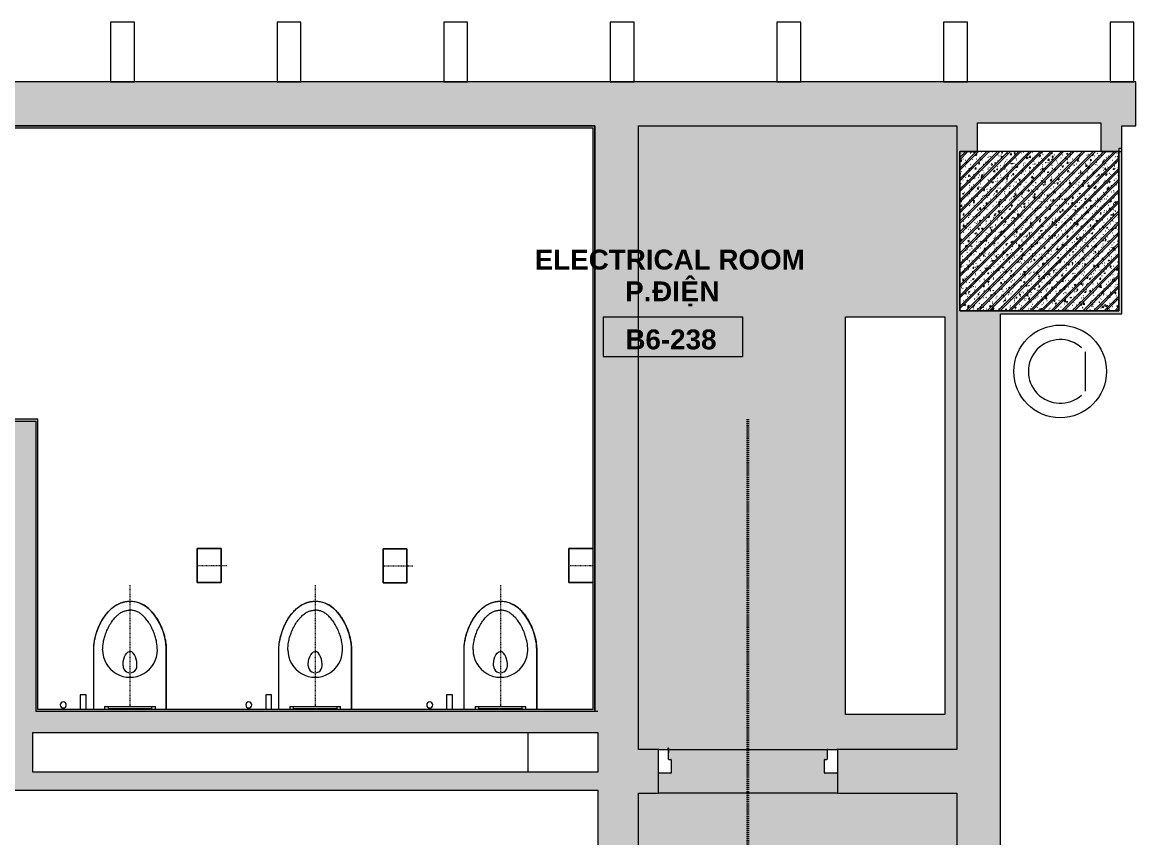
# Model space of a CAD drawing. Header units: millimetres. Extents: x -31340 to 17660, y 19597 to 75297.
# Drawn here: x 1448 to 7045, y 71198 to 75297 of the extents above; entities that cross this region are included whole.
import ezdxf

# ---------------------------------------------------------------- set-up
doc = ezdxf.new("R2010")
doc.units = ezdxf.units.MM
doc.linetypes.add('Dash', pattern=[6.35, 3.175, -3.175])
doc.linetypes.add('dash 1-1', pattern=[2, 1, -1])
for name, color, linetype, lineweight in [('A-AREA-IDEN', 2, 'Continuous', 9), ('A-DETL', 90, 'Continuous', 5), ('A-DOOR', 31, 'Continuous', 5), ('A-FLOR', 192, 'Continuous', 5), ('A-FLOR-PATT', 8, 'Continuous', 5), ('A-GLAZ-CWMG', 51, 'Continuous', 5), ('A-WALL', 113, 'Continuous', 5), ('A-WALL-PATT', 111, 'Continuous', 5), ('P-SANR-FIXT', 6, 'Continuous', 5), ('P-SANR-FIXT-HDLN', 131, 'Dash', 5), ('Q-SPCQ', 91, 'Continuous', 5), ('S-COLS', 52, 'Continuous', 5)]:
    doc.layers.add(name, color=color, linetype=linetype, lineweight=lineweight)
doc.styles.add('Arial_B', font='arialbd.ttf', dxfattribs={"height": 100})
doc.styles.add('Arial_B_1', font='arialbd.ttf', dxfattribs={"height": 100})

# ---------------------------------------------------------------- blocks, each defined once
blk = doc.blocks.new('DP3-D101 - DP3-D101-9444226-2nd Traffic Floor Plan - Pedestrian')
at = {"layer": 'A-DOOR'}
for p, q in [((-447, 10), (-388, 10)), ((-385, 7), (-385, -57)), ((385, -57), (385, 7)), ((388, 10), (447, 10)), ((-403, -110), (-447, -110)), ((-400, -63), (-400, -107)), ((-388, -60), (-397, -60)), ((397, -60), (388, -60)), ((397, -94.1), (397, -113.1)), ((400, -94.1), (397, -94.1)), ((400, -94.1), (400, -63)), ((400, -108.5), (400, -94.1)), ((447, -110), (403, -110))]:
    blk.add_line(p, q, dxfattribs=at)
for centre, radius, start, end in [((-447, 7), 3, 90, 180), ((-447, 7), 3, 90, 180), ((-388, 7), 3, 0, 90), ((-388, 7), 3, 0, 90), ((388, 7), 3, 90, 180), ((388, 7), 3, 90, 180), ((447, 7), 3, 0, 90), ((447, 7), 3, 0, 90), ((-447, -107), 3, 179.9639, 270), ((-447, -107), 3, 179.9639, 218.5508), ((-447, -107), 3, 231.4131, 270), ((-403, -107), 3, 270, 360), ((-403, -107), 3, 270, 0), ((-397, -63), 3, 90, 180), ((-388, -57), 3, 270, 0), ((-388, -57), 3, 270, 0), ((388, -57), 3, 180, 270), ((388, -57), 3, 180, 270), ((397, -63), 3, 0, 90), ((400, -113.1), 3, 180, 69.3211), ((403, -107), 3, 180, 270), ((403, -107), 3, 180, 270), ((402.2, -108.4), 2.19, 183.0662, 239.0753), ((447, -107), 3, 270, 0.0361), ((447, -107), 3, 270, 308.5869), ((447, -107), 3, 321.4492, 0.0361), ((400, -113.1), 3, 238.6638, 311.9935), ((400, -113.1), 3, 238.6638, 311.9935), ((400, -113.1), 3, 238.6638, 311.9935), ((400, -113.1), 3, 238.6638, 311.9935), ((400, -113.1), 3, 238.6638, 311.9935), ((400, -113.1), 3, 238.6638, 311.9935), ((400, -113.1), 3, 238.6638, 311.9935)]:
    blk.add_arc(centre, radius, start, end, dxfattribs=at)
blk = doc.blocks.new('TOILET PAPER DISPENSER - DS708PAS-8196662-2nd Traffic Floor Plan - Pedestrian')
at = {"layer": 'P-SANR-FIXT', "color": 7}
for p, q in [((85, 0), (-85, 0)), ((-85, 0), (-85, -120)), ((-85, -120), (-85, 0)), ((-85, 0), (85, 0)), ((85, -120), (85, 0)), ((85, 0), (85, -120)), ((-85, -120), (85, -120)), ((85, -120), (-85, -120))]:
    blk.add_line(p, q, dxfattribs=at)
at = {"layer": 'P-SANR-FIXT-HDLN', "color": 7}
blk.add_line((0, 0), (0, -150), dxfattribs=at)
blk = doc.blocks.new('TWOG_Plumbing Accessory Bidet Spray-GEN-UN - THX20NBPIV-V17-2nd Traffic Floor Plan - Pedestrian')
at = {"layer": 'P-SANR-FIXT', "color": 7}
for p, q in [((-15, 75), (-15, 0)), ((15, 75), (-15, 75)), ((15, 0), (15, 75))]:
    blk.add_line(p, q, dxfattribs=at)
for start, end in [(0, 180), (180, 360)]:
    blk.add_arc((-100, 23.4), 15, start, end, dxfattribs=at)
blk = doc.blocks.new('TOTO-WC-WH - TOILET-V18-2nd Traffic Floor Plan - Pedestrian')
at = {"layer": 'P-SANR-FIXT', "color": 7}
for p, q in [((-182.5, -300), (-182.5, 0)), ((-182.5, 0), (-182.5, -300)), ((-127.5, 0), (-127.5, -15)), ((-110, -15), (-127.5, -15)), ((127.5, -15), (110, -15)), ((127.5, -15), (127.5, 0)), ((182.5, 0), (182.5, -300)), ((182.5, 0), (182.5, -300))]:
    blk.add_line(p, q, dxfattribs=at)
for centre, radius in [((0, -300), 137.5), ((0, -220.2), 35)]:
    blk.add_arc(centre, radius, 360, 180, dxfattribs=at)
for points, knots in [([(-35, -220.2), (-36, -233.8), (-30.7, -267.6), (-12.3, -292), (0, -292)], [0, 0, 0, 0, 0.0856719, 0.1699366, 0.1699366, 0.1699366, 0.1699366]), ([(35, -220.2), (36, -233.8), (30.7, -267.6), (12.3, -292), (0, -292)], [0, 0, 0, 0, 0.0856719, 0.1699366, 0.1699366, 0.1699366, 0.1699366]), ([(0, -545), (-8.6, -544.9), (-25, -543.5), (-43.9, -538), (-58, -531.9), (-68.1, -526.5), (-77.7, -520.3), (-89.9, -511.2), (-104, -498.3), (-119, -481), (-132.3, -462.4), (-143.9, -443.1), (-153.7, -423.7), (-164.7, -398.1), (-174.6, -366.9), (-181.2, -331.6), (-182.5, -310.1), (-182.5, -300)], [-1, -1, -1, -1, -0.9375, -0.875, -0.84375, -0.8125, -0.78125, -0.75, -0.6875, -0.625, -0.5625, -0.5, -0.4375, -0.375, -0.25, -0.125, 0, 0, 0, 0]), ([(-182.5, -300), (-182.5, -338.1), (-163, -438.6), (-72.5, -545), (0, -545)], [0, 0, 0, 0, 0.3064, 0.6503698, 0.6503698, 0.6503698, 0.6503698]), ([(-137.5, -300), (-137.5, -311.9), (-135.8, -332), (-129, -361.7), (-121.4, -385), (-111, -409.1), (-97.6, -433.6), (-81.6, -456.1), (-65.1, -473.5), (-49.1, -485.8), (-34, -493.8), (-18.1, -498.8), (-6.3, -500), (0, -500)], [0, 0, 0, 0, 0.118249, 0.1773736, 0.2364981, 0.2956226, 0.3547471, 0.4138717, 0.4729962, 0.5173396, 0.561683, 0.6060264, 0.6503698, 0.6503698, 0.6503698, 0.6503698]), ([(182.5, -300), (182.5, -310.1), (181.2, -331.6), (174.6, -366.9), (164.7, -398.1), (153.7, -423.7), (143.9, -443.1), (132.3, -462.4), (119, -481), (104, -498.3), (89.9, -511.2), (77.7, -520.3), (68.1, -526.5), (58, -531.9), (43.9, -538), (25, -543.5), (8.6, -544.9), (0, -545)], [-1, -1, -1, -1, -0.875, -0.75, -0.625, -0.5625, -0.5, -0.4375, -0.375, -0.3125, -0.25, -0.21875, -0.1875, -0.15625, -0.125, -0.0625, 0, 0, 0, 0]), ([(137.5, -300), (137.5, -311.9), (135.8, -332), (129, -361.7), (121.4, -385), (111, -409.1), (97.6, -433.6), (81.6, -456.1), (65.1, -473.5), (49.1, -485.8), (34, -493.8), (18.1, -498.8), (6.3, -500), (0, -500)], [0, 0, 0, 0, 0.118249, 0.1773736, 0.2364981, 0.2956226, 0.3547471, 0.4138717, 0.4729962, 0.5173396, 0.561683, 0.6060264, 0.6503698, 0.6503698, 0.6503698, 0.6503698]), ([(182.5, -300), (182.5, -338.1), (163, -438.6), (72.5, -545), (0, -545)], [0, 0, 0, 0, 0.3064, 0.6503698, 0.6503698, 0.6503698, 0.6503698])]:
    blk.add_open_spline(points, degree=3, knots=knots, dxfattribs=at)
at = {"layer": 'P-SANR-FIXT-HDLN', "color": 7}
for p, q in [((0, -4), (0, 0)), ((0, -625), (0, -15))]:
    blk.add_line(p, q, dxfattribs=at)
blk = doc.blocks.new('TOILET PAPER DISPENSER - DS708PAS-V19-2nd Traffic Floor Plan - Pedestrian')
at = {"layer": 'P-SANR-FIXT', "color": 7}
for p, q in [((85, 0), (-85, 0)), ((-85, 0), (-85, -120)), ((-85, -120), (-85, 0)), ((-85, 0), (85, 0)), ((85, -120), (85, 0)), ((85, 0), (85, -120))]:
    blk.add_line(p, q, dxfattribs=at)
at = {"layer": 'P-SANR-FIXT-HDLN', "color": 7}
blk.add_line((0, 0), (0, -120), dxfattribs=at)
blk = doc.blocks.new('TOTO-WC-WH - TOILET-V20-2nd Traffic Floor Plan - Pedestrian')
at = {"layer": 'P-SANR-FIXT', "color": 7}
for p, q in [((-182.5, -300), (-182.5, 0)), ((-182.5, 0), (-182.5, -300)), ((-127.5, 0), (-127.5, -15)), ((-110, -15), (-127.5, -15)), ((127.5, -15), (110, -15)), ((127.5, -15), (127.5, 0)), ((182.5, 0), (182.5, -300)), ((182.5, 0), (182.5, -300))]:
    blk.add_line(p, q, dxfattribs=at)
for centre, radius in [((0, -300), 137.5), ((0, -220.2), 35)]:
    blk.add_arc(centre, radius, 360, 180, dxfattribs=at)
for points, knots in [([(-35, -220.2), (-36, -233.8), (-30.7, -267.6), (-12.3, -292), (0, -292)], [0, 0, 0, 0, 0.0856719, 0.1699366, 0.1699366, 0.1699366, 0.1699366]), ([(35, -220.2), (36, -233.8), (30.7, -267.6), (12.3, -292), (0, -292)], [0, 0, 0, 0, 0.0856719, 0.1699366, 0.1699366, 0.1699366, 0.1699366]), ([(0, -545), (-8.6, -544.9), (-25, -543.5), (-43.9, -538), (-58, -531.9), (-68.1, -526.5), (-77.7, -520.3), (-89.9, -511.2), (-104, -498.3), (-119, -481), (-132.3, -462.4), (-143.9, -443.1), (-153.7, -423.7), (-164.7, -398.1), (-174.6, -366.9), (-181.2, -331.6), (-182.5, -310.1), (-182.5, -300)], [-1, -1, -1, -1, -0.9375, -0.875, -0.84375, -0.8125, -0.78125, -0.75, -0.6875, -0.625, -0.5625, -0.5, -0.4375, -0.375, -0.25, -0.125, 0, 0, 0, 0]), ([(-182.5, -300), (-182.5, -338.1), (-163, -438.6), (-72.5, -545), (0, -545)], [0, 0, 0, 0, 0.3064, 0.6503698, 0.6503698, 0.6503698, 0.6503698]), ([(-137.5, -300), (-137.5, -311.9), (-135.8, -332), (-129, -361.7), (-121.4, -385), (-111, -409.1), (-97.6, -433.6), (-81.6, -456.1), (-65.1, -473.5), (-49.1, -485.8), (-34, -493.8), (-18.1, -498.8), (-6.3, -500), (0, -500)], [0, 0, 0, 0, 0.118249, 0.1773736, 0.2364981, 0.2956226, 0.3547471, 0.4138717, 0.4729962, 0.5173396, 0.561683, 0.6060264, 0.6503698, 0.6503698, 0.6503698, 0.6503698]), ([(182.5, -300), (182.5, -310.1), (181.2, -331.6), (174.6, -366.9), (164.7, -398.1), (153.7, -423.7), (143.9, -443.1), (132.3, -462.4), (119, -481), (104, -498.3), (89.9, -511.2), (77.7, -520.3), (68.1, -526.5), (58, -531.9), (43.9, -538), (25, -543.5), (8.6, -544.9), (0, -545)], [-1, -1, -1, -1, -0.875, -0.75, -0.625, -0.5625, -0.5, -0.4375, -0.375, -0.3125, -0.25, -0.21875, -0.1875, -0.15625, -0.125, -0.0625, 0, 0, 0, 0]), ([(137.5, -300), (137.5, -311.9), (135.8, -332), (129, -361.7), (121.4, -385), (111, -409.1), (97.6, -433.6), (81.6, -456.1), (65.1, -473.5), (49.1, -485.8), (34, -493.8), (18.1, -498.8), (6.3, -500), (0, -500)], [0, 0, 0, 0, 0.118249, 0.1773736, 0.2364981, 0.2956226, 0.3547471, 0.4138717, 0.4729962, 0.5173396, 0.561683, 0.6060264, 0.6503698, 0.6503698, 0.6503698, 0.6503698]), ([(182.5, -300), (182.5, -338.1), (163, -438.6), (72.5, -545), (0, -545)], [0, 0, 0, 0, 0.3064, 0.6503698, 0.6503698, 0.6503698, 0.6503698])]:
    blk.add_open_spline(points, degree=3, knots=knots, dxfattribs=at)
at = {"layer": 'P-SANR-FIXT-HDLN', "color": 7}
for p, q in [((0, -4), (0, 0)), ((0, -625), (0, -15))]:
    blk.add_line(p, q, dxfattribs=at)
blk = doc.blocks.new('TWOG_Plumbing Accessory Bidet Spray-GEN-UN - THX20NBPIV-V21-2nd Traffic Floor Plan - Pedestrian')
at = {"layer": 'P-SANR-FIXT', "color": 7}
for p, q in [((-15, 75), (-15, 0)), ((15, 75), (-15, 75)), ((15, 0), (15, 75)), ((-15, 0), (-14.5, 0)), ((14.5, 0), (15, 0))]:
    blk.add_line(p, q, dxfattribs=at)
for start, end in [(0, 180), (180, 360)]:
    blk.add_arc((-100, 23.4), 15, start, end, dxfattribs=at)
blk = doc.blocks.new('TOTO-WC-WH - TOILET-V22-2nd Traffic Floor Plan - Pedestrian')
at = {"layer": 'P-SANR-FIXT', "color": 7}
for p, q in [((-182.5, -300), (-182.5, 0)), ((-182.5, 0), (-182.5, -300)), ((-127.5, 0), (-127.5, -15)), ((-110, -15), (-127.5, -15)), ((127.5, -15), (110, -15)), ((127.5, -15), (127.5, 0)), ((182.5, 0), (182.5, -300)), ((182.5, 0), (182.5, -300))]:
    blk.add_line(p, q, dxfattribs=at)
for centre, radius in [((0, -300), 137.5), ((0, -220.2), 35)]:
    blk.add_arc(centre, radius, 360, 180, dxfattribs=at)
for points, knots in [([(-35, -220.2), (-36, -233.8), (-30.7, -267.6), (-12.3, -292), (0, -292)], [0, 0, 0, 0, 0.0856719, 0.1699366, 0.1699366, 0.1699366, 0.1699366]), ([(35, -220.2), (36, -233.8), (30.7, -267.6), (12.3, -292), (0, -292)], [0, 0, 0, 0, 0.0856719, 0.1699366, 0.1699366, 0.1699366, 0.1699366]), ([(0, -545), (-8.6, -544.9), (-25, -543.5), (-43.9, -538), (-58, -531.9), (-68.1, -526.5), (-77.7, -520.3), (-89.9, -511.2), (-104, -498.3), (-119, -481), (-132.3, -462.4), (-143.9, -443.1), (-153.7, -423.7), (-164.7, -398.1), (-174.6, -366.9), (-181.2, -331.6), (-182.5, -310.1), (-182.5, -300)], [-1, -1, -1, -1, -0.9375, -0.875, -0.84375, -0.8125, -0.78125, -0.75, -0.6875, -0.625, -0.5625, -0.5, -0.4375, -0.375, -0.25, -0.125, 0, 0, 0, 0]), ([(-182.5, -300), (-182.5, -338.1), (-163, -438.6), (-72.5, -545), (0, -545)], [0, 0, 0, 0, 0.3064, 0.6503698, 0.6503698, 0.6503698, 0.6503698]), ([(-137.5, -300), (-137.5, -311.9), (-135.8, -332), (-129, -361.7), (-121.4, -385), (-111, -409.1), (-97.6, -433.6), (-81.6, -456.1), (-65.1, -473.5), (-49.1, -485.8), (-34, -493.8), (-18.1, -498.8), (-6.3, -500), (0, -500)], [0, 0, 0, 0, 0.118249, 0.1773736, 0.2364981, 0.2956226, 0.3547471, 0.4138717, 0.4729962, 0.5173396, 0.561683, 0.6060264, 0.6503698, 0.6503698, 0.6503698, 0.6503698]), ([(182.5, -300), (182.5, -310.1), (181.2, -331.6), (174.6, -366.9), (164.7, -398.1), (153.7, -423.7), (143.9, -443.1), (132.3, -462.4), (119, -481), (104, -498.3), (89.9, -511.2), (77.7, -520.3), (68.1, -526.5), (58, -531.9), (43.9, -538), (25, -543.5), (8.6, -544.9), (0, -545)], [-1, -1, -1, -1, -0.875, -0.75, -0.625, -0.5625, -0.5, -0.4375, -0.375, -0.3125, -0.25, -0.21875, -0.1875, -0.15625, -0.125, -0.0625, 0, 0, 0, 0]), ([(137.5, -300), (137.5, -311.9), (135.8, -332), (129, -361.7), (121.4, -385), (111, -409.1), (97.6, -433.6), (81.6, -456.1), (65.1, -473.5), (49.1, -485.8), (34, -493.8), (18.1, -498.8), (6.3, -500), (0, -500)], [0, 0, 0, 0, 0.118249, 0.1773736, 0.2364981, 0.2956226, 0.3547471, 0.4138717, 0.4729962, 0.5173396, 0.561683, 0.6060264, 0.6503698, 0.6503698, 0.6503698, 0.6503698]), ([(182.5, -300), (182.5, -338.1), (163, -438.6), (72.5, -545), (0, -545)], [0, 0, 0, 0, 0.3064, 0.6503698, 0.6503698, 0.6503698, 0.6503698])]:
    blk.add_open_spline(points, degree=3, knots=knots, dxfattribs=at)
at = {"layer": 'P-SANR-FIXT-HDLN', "color": 7}
for p, q in [((0, -4), (0, 0)), ((0, -625), (0, -15))]:
    blk.add_line(p, q, dxfattribs=at)
blk = doc.blocks.new('TOTO-FLUSH PANEL - MB005DG-9765370-2nd Traffic Floor Plan - Pedestrian')
at = {"layer": 'P-SANR-FIXT', "color": 7}
for p, q in [((-110, 11), (110, 11)), ((-110, 11), (-110, 0)), ((110, 0), (110, 11)), ((110, 0), (-110, 0))]:
    blk.add_line(p, q, dxfattribs=at)
blk = doc.blocks.new('FM200 CYLINDER - FM200 CYLINDER-12654300-2nd Traffic Floor Plan - Pedestrian')
at = {"layer": 'Q-SPCQ'}
blk.add_line((-98.9, 125.8), (98.9, 125.8), dxfattribs=at)
blk.add_circle((0, 0), 233, dxfattribs=at)
blk.add_arc((0, 0), 160, 138.005, 41.995, dxfattribs=at)
blk = doc.blocks.new('Room Tag - Room Tag-8377849-2nd Traffic Floor Plan - Pedestrian')
at = {"layer": 'A-AREA-IDEN'}
for p, q in [((-7, -0.80625), (-7, -4.80625)), ((-7, -0.80625), (7, -0.80625)), ((7, -0.80625), (7, -4.80625)), ((-7, -4.80625), (7, -4.80625))]:
    blk.add_line(p, q, dxfattribs=at)

msp = doc.modelspace()

# ---------------------------------------------------------------- hatches: boundary and pattern name
at = {"layer": 'A-FLOR-PATT'}
h = msp.add_hatch(color=11, dxfattribs=at)
h.paths.add_polyline_path([(-5114.9, 20117), (-3804.9, 20117), (-3804.9, 21062), (-3374.9, 21062), (-3374.9, 22637), (-3271.9, 22637), (-3274.1, 22637.9), (-3274.9, 22640), (-3274.9, 22699), (-3274.1, 22701.1), (-3271.9, 22702), (-3207.9, 22702), (-3205.8, 22701.1), (-3204.9, 22699), (-3204.9, 22690), (-3204.1, 22687.9), (-3201.9, 22687), (-3157.9, 22687), (-3155.8, 22686.1), (-3154.9, 22684), (-3154.9, 22640), (-3155.8, 22637.9), (-3157.9, 22637), (-3154.9, 22637), (-3155.4, 23584), (-3170.9, 23584), (-3170.9, 23587), (-3201.9, 23587), (-3204.1, 23586.1), (-3204.9, 23584), (-3204.9, 23575), (-3205.8, 23572.9), (-3207.9, 23572), (-3271.9, 23572), (-3274.1, 23572.9), (-3274.9, 23575), (-3274.9, 23634), (-3274.1, 23636.1), (-3271.9, 23637), (-3374.9, 23637), (-3374.9, 26947), (-3789.9, 26947), (-3789.9, 26932), (-3804.9, 26932), (-3804.9, 27762), (-3789.9, 27762), (-3789.9, 27747), (-3374.9, 27747), (-3374.9, 27847), (-3371.9, 27847), (-3374.1, 27847.9), (-3374.9, 27850), (-3374.9, 27894), (-3374.1, 27896.1), (-3371.9, 27897), (-3359.9, 27897), (-3359.9, 28497), (-3371.9, 28497), (-3374.1, 28497.9), (-3374.9, 28500), (-3374.9, 28544), (-3374.1, 28546.1), (-3371.9, 28547), (-3374.9, 28547), (-3374.9, 31072), (2875.1, 31072), (2875.1, 24752.2), (3975.1, 24752.2), (3975.1, 24742.2), (5975.1, 24742.2), (5975.1, 24752.2), (6145.1, 24752.2), (6145.1, 31132), (6408.1, 31132), (6405.9, 31132.9), (6405.1, 31135), (6405.1, 31194), (6405.9, 31196.1), (6408.1, 31197), (6472.1, 31197), (6474.2, 31196.1), (6475.1, 31194), (6475.1, 31185), (6475.9, 31182.9), (6479, 31182), (6509.1, 31182), (6509.1, 31185), (6525.1, 31185), (6524.6, 32979), (6509.1, 32979), (6509.1, 32982), (6478.1, 32982), (6475.9, 32981.1), (6475.1, 32979), (6475.1, 32970), (6474.2, 32967.9), (6472.1, 32967), (6408.1, 32967), (6405.9, 32967.9), (6405.1, 32970), (6405.1, 33029), (6405.9, 33031.1), (6408.1, 33032), (6145.1, 33032), (6145.1, 34042), (-2974.9, 34042), (-2974.9, 33532), (-3804.9, 33532), (-3804.9, 54562), (-2974.9, 54562), (-2974.9, 54052), (-1290, 54052), (-1290.2, 54788.9), (-1291.7, 54787.3), (-1294, 54787.1), (-1295.3, 54788.2), (-1295.1, 54792.1), (-1293, 54793), (-1290, 54793), (-1290, 60432), (-1624.9, 60432), (-1624.9, 60532), (-1689.9, 60532), (-1689.9, 60602), (-1674.9, 60602), (-1674.9, 60636.1), (-1677.9, 60636.1), (-1677.4, 60656.7), (-1676.5, 60657.6), (-1672.4, 60656.7), (-1672, 60654.5), (-1673.2, 60652.6), (-1673.2, 60652), (-1290, 60652), (-1290.5, 66510.3), (-1292.4, 66509), (-1294.6, 66509.5), (-1295.2, 66510.3), (-1295.1, 66514.2), (-1293, 66515), (-1274, 66515), (-1274, 66512), (-1105, 66512), (-1105, 65972), (4458.3, 65972.5), (4457.1, 65974.4), (4457.6, 65976.6), (4458.3, 65977.2), (4462.2, 65977.1), (4463.1, 65975), (4463.1, 65972), (5957.1, 65972.2), (5957.6, 65976.7), (5958.5, 65977.6), (5962.6, 65976.7), (5963, 65974.5), (5961.8, 65972.6), (5961.8, 65972), (8558.3, 65972.5), (8557.1, 65974.4), (8557.6, 65976.6), (8558.3, 65977.2), (8562.2, 65977.1), (8563.1, 65975), (8563.1, 65972), (10057.1, 65972.2), (10057.6, 65976.7), (10058.5, 65977.6), (10062.6, 65976.7), (10063, 65974.5), (10061.8, 65972.6), (10061.8, 65972), (13510.1, 65972), (13510.1, 68712), (11640.1, 68712), (11640.1, 68812), (11575.1, 68812), (11575.1, 68882), (11590.1, 68882), (11590.1, 68917), (10693.1, 68917), (10693.1, 68916.1), (10690.1, 68916.1), (10690.1, 68882), (10705.1, 68882), (10705.1, 68812), (10640.1, 68812), (10640.1, 68712), (10320.1, 68712), (10320.1, 68815), (10319.2, 68812.9), (10317.1, 68812), (10258.1, 68812), (10255.9, 68812.9), (10255.1, 68815), (10255.1, 68879), (10255.9, 68881.1), (10258.1, 68882), (10267.1, 68882), (10269.2, 68882.9), (10270.1, 68885), (10270.1, 68916.1), (10267.1, 68916.1), (10267.1, 68927), (9370.1, 68927), (9370.1, 68885), (9370.9, 68882.9), (9373.1, 68882), (9382.1, 68882), (9384.2, 68881.1), (9385.1, 68879), (9385.1, 68815), (9384.2, 68812.9), (9382.1, 68812), (9323.1, 68812), (9320.9, 68812.9), (9320.1, 68815), (9320.1, 68712), (5545.1, 68712), (5545.1, 68815), (5544.2, 68812.9), (5542.1, 68812), (5483.1, 68812), (5480.9, 68812.9), (5480.1, 68815), (5480.1, 68879), (5480.9, 68881.1), (5483.1, 68882), (5492.1, 68882), (5494.2, 68882.9), (5495.1, 68885), (5495.1, 68927), (4698.1, 68927), (4698.1, 68916.1), (4695.1, 68916.1), (4695.1, 68885), (4695.9, 68882.9), (4698.1, 68882), (4707.1, 68882), (4709.2, 68881.1), (4710.1, 68879), (4710.1, 68815), (4709.2, 68812.9), (4707.1, 68812), (4648.1, 68812), (4645.9, 68812.9), (4645.1, 68815), (4645.1, 68712), (-1105, 68712), (-1105, 68312), (-1274, 68312), (-1274, 68309), (-1294.6, 68309.5), (-1295.5, 68310.4), (-1294.6, 68314.5), (-1292.4, 68314.9), (-1290.5, 68313.7), (-1290, 68313.7), (-1290, 68712), (-3374.9, 68712), (-3374.9, 71542), (-2874.9, 71542), (-2874.9, 71492), (-2859.9, 71492), (-2859.9, 71422), (-2924.9, 71422), (-2924.9, 71412), (-1924.9, 71412), (-1924.9, 71422), (-1989.9, 71422), (-1989.9, 71492), (-1974.9, 71492), (-1974.9, 71526.1), (-1977.9, 71526.1), (-1977.4, 71546.7), (-1976.5, 71547.6), (-1972.4, 71546.7), (-1972, 71544.5), (-1973.2, 71542.6), (-1973.2, 71542), (-1434.9, 71542), (-1434.9, 73062), (-1979.9, 73062), (-1979.9, 73132), (-1964.9, 73132), (-1964.9, 73182), (-1914.9, 73182), (-1914.9, 73192), (-2914.9, 73192), (-2914.9, 73182), (-2866, 73182.2), (-2867.6, 73183.8), (-2867.8, 73186), (-2866.9, 73187.3), (-2862.8, 73187.1), (-2861.9, 73185.1), (-2861.9, 73166.1), (-2864.9, 73166.1), (-2864.9, 73132), (-2849.9, 73132), (-2849.9, 73062), (-3374.9, 73062), (-3374.9, 73832), (-3804.9, 73832), (-3804.9, 74777), (-5174.9, 74777), (-5174.9, 73062), (-5469.9, 73062), (-5469.9, 73132), (-5454.9, 73132), (-5454.9, 73166.1), (-5457.9, 73166.1), (-5457.4, 73186.7), (-5456.5, 73187.6), (-5452.4, 73186.7), (-5452, 73184.5), (-5453.2, 73182.6), (-5453.2, 73182), (-5404.9, 73182), (-5404.9, 73192), (-6404.9, 73192), (-6404.9, 73182), (-6354.9, 73182), (-6354.9, 73132), (-6339.9, 73132), (-6339.9, 73062), (-6404.9, 73062), (-6404.9, 71542), (-5174.9, 71542), (-5174.9, 68702), (-5889.9, 68702), (-5889.9, 68712), (-7089.9, 68712), (-7089.9, 68702), (-8289.9, 68702), (-8289.9, 68712), (-9489.9, 68712), (-9489.9, 68702), (-10204.9, 68702), (-10204.9, 68712), (-11389.9, 68712), (-11389.9, 69677), (-11538.9, 69676.7), (-11537.2, 69675.2), (-11537.1, 69673), (-11538.2, 69671.7), (-11542.1, 69671.9), (-11542.9, 69673.9), (-11542.9, 69677), (-12829.9, 69677), (-12829.9, 68712), (-20044.9, 68712), (-20044.9, 69677), (-20223.9, 69676.7), (-20222.2, 69675.2), (-20222.1, 69673), (-20223.2, 69671.7), (-20227.1, 69671.9), (-20227.9, 69673.9), (-20227.9, 69677), (-21721.9, 69676.7), (-21722.5, 69672.3), (-21723.4, 69671.4), (-21727.4, 69672.3), (-21727.9, 69674.5), (-21726.7, 69676.4), (-21726.7, 69677), (-21904.9, 69677), (-21904.9, 68712), (-23494.9, 68712), (-23494.9, 70787), (-24438.9, 70786.7), (-24437.2, 70785.2), (-24437.1, 70783), (-24438.2, 70781.7), (-24442.1, 70781.9), (-24442.9, 70783.9), (-24442.9, 70802.9), (-24439.9, 70803.2), (-24439.9, 70837), (-24454.9, 70837), (-24454.9, 70907), (-24389.9, 70907), (-24389.9, 71002), (-25389.9, 71002), (-25389.9, 70907), (-25324.9, 70907), (-25324.9, 70837), (-25339.9, 70837), (-25339.9, 70787), (-26239.9, 70787), (-26239.9, 68707), (-26339.9, 68707), (-26339.9, 68642), (-26409.9, 68642), (-26409.9, 68657), (-26454.9, 68657), (-26454.9, 67760), (-26444, 67760), (-26444, 67757), (-26409.9, 67757), (-26409.9, 67772), (-26339.9, 67772), (-26339.9, 67707), (-26239.9, 67707), (-26239.9, 65357), (-26339.9, 65357), (-26339.9, 65292), (-26405.9, 65292), (-26405.9, 65307), (-26454.9, 65307), (-26454.9, 64410), (-26444, 64410), (-26444, 64407), (-26405.9, 64407), (-26405.9, 64422), (-26339.9, 64422), (-26339.9, 64357), (-26239.9, 64357), (-26239.9, 64037), (-26339.9, 64037), (-26339.9, 63972), (-26409.9, 63972), (-26409.9, 63987), (-26444, 63987), (-26444, 63984), (-26454.9, 63984), (-26454.9, 63087), (-26409.9, 63087), (-26409.9, 63102), (-26339.9, 63102), (-26339.9, 63037), (-26239.9, 63037), (-26239.9, 60552), (-26056, 60552.2), (-26057.6, 60553.8), (-26057.8, 60556), (-26056.7, 60557.3), (-26052.8, 60557.1), (-26051.9, 60555.1), (-26051.9, 60536.1), (-26054.9, 60536.1), (-26054.9, 60502), (-26039.9, 60502), (-26039.9, 60432), (-26239.9, 60432), (-26239.9, 58657), (-26339.9, 58657), (-26339.9, 58592), (-26409.9, 58592), (-26409.9, 58607), (-26454.9, 58607), (-26454.9, 57710), (-26444, 57710), (-26444, 57707), (-26409.9, 57707), (-26409.9, 57722), (-26339.9, 57722), (-26339.9, 57657), (-26239.9, 57657), (-26239.9, 55307), (-26339.9, 55307), (-26339.9, 55242), (-26409.9, 55242), (-26409.9, 55257), (-26454.9, 55257), (-26454.9, 54360), (-26444, 54360), (-26444, 54357), (-26409.9, 54357), (-26409.9, 54372), (-26339.9, 54372), (-26339.9, 54307), (-26239.9, 54307), (-26239.9, 53987), (-26339.9, 53987), (-26339.9, 53922), (-26409.9, 53922), (-26409.9, 53937), (-26444, 53937), (-26444, 53934), (-26454.9, 53934), (-26454.9, 53037), (-26409.9, 53037), (-26409.9, 53052), (-26339.9, 53052), (-26339.9, 52987), (-26239.9, 52987), (-26239.9, 48607), (-26339.9, 48607), (-26339.9, 48542), (-26409.9, 48542), (-26409.9, 48557), (-26454.9, 48557), (-26454.9, 47660), (-26444, 47660), (-26444, 47657), (-26409.9, 47657), (-26409.9, 47672), (-26339.9, 47672), (-26339.9, 47607), (-26239.9, 47607), (-26239.9, 47287), (-26339.9, 47287), (-26339.9, 47222), (-26409.9, 47222), (-26409.9, 47237), (-26444, 47237), (-26444, 47234), (-26454.9, 47234), (-26454.9, 46337), (-26409.9, 46337), (-26409.9, 46352), (-26339.9, 46352), (-26339.9, 46287), (-26239.9, 46287), (-26239.9, 41907), (-26339.9, 41907), (-26339.9, 41842), (-26409.9, 41842), (-26409.9, 41857), (-26454.9, 41857), (-26454.9, 40960), (-26444, 40960), (-26444, 40957), (-26409.9, 40957), (-26409.9, 40972), (-26339.9, 40972), (-26339.9, 40907), (-26239.9, 40907), (-26239.9, 40587), (-26339.9, 40587), (-26339.9, 40522), (-26409.9, 40522), (-26409.9, 40537), (-26444, 40537), (-26444, 40534), (-26454.9, 40534), (-26454.9, 39637), (-26409.9, 39637), (-26409.9, 39652), (-26339.9, 39652), (-26339.9, 39587), (-26239.9, 39587), (-26239.9, 35207), (-26339.9, 35207), (-26339.9, 35142), (-26409.9, 35142), (-26409.9, 35157), (-26454.9, 35157), (-26454.9, 34260), (-26444, 34260), (-26444, 34257), (-26409.9, 34257), (-26409.9, 34272), (-26339.9, 34272), (-26339.9, 34207), (-26239.9, 34207), (-26239.9, 33887), (-26339.9, 33887), (-26339.9, 33822), (-26409.9, 33822), (-26409.9, 33837), (-26444, 33837), (-26444, 33834), (-26454.9, 33834), (-26454.9, 32937), (-26409.9, 32937), (-26409.9, 32952), (-26339.9, 32952), (-26339.9, 32887), (-26239.9, 32887), (-26239.9, 28507), (-26339.9, 28507), (-26339.9, 28442), (-26409.9, 28442), (-26409.9, 28457), (-26454.9, 28457), (-26454.9, 27560), (-26444, 27560), (-26444, 27557), (-26409.9, 27557), (-26409.9, 27572), (-26339.9, 27572), (-26339.9, 27507), (-26239.9, 27507), (-26239.9, 27187), (-26339.9, 27187), (-26339.9, 27122), (-26409.9, 27122), (-26409.9, 27137), (-26444, 27137), (-26444, 27134), (-26454.9, 27134), (-26454.9, 26237), (-26409.9, 26237), (-26409.9, 26252), (-26339.9, 26252), (-26339.9, 26187), (-26239.9, 26187), (-26239.9, 24107), (-25354.9, 24107), (-25354.9, 24007), (-25289.9, 24007), (-25289.9, 23937), (-25304.9, 23937), (-25304.9, 23891), (-24407.9, 23891), (-24407.9, 23902.9), (-24404.9, 23902.9), (-24404.9, 23937), (-24419.9, 23937), (-24419.9, 24007), (-24354.9, 24007), (-24354.9, 24107), (-24104.9, 24107), (-24104.9, 31072), (-23274.9, 31072), (-23274.9, 30077), (-23126, 30077.2), (-23127.6, 30078.8), (-23127.8, 30081), (-23126.7, 30082.3), (-23122.8, 30082.1), (-23121.9, 30080.1), (-23121.9, 30077), (-21627.9, 30077.5), (-21627.4, 30081.6), (-21626.5, 30082.6), (-21622.4, 30081.6), (-21622, 30079.4), (-21623.2, 30077.5), (-21623.2, 30077), (-21474.9, 30077), (-21474.9, 31072), (-12094.9, 31072), (-12094.9, 30077), (-11946.7, 30077.5), (-11947.9, 30079.4), (-11947.4, 30081.6), (-11946.7, 30082.3), (-11942.8, 30082.1), (-11941.9, 30080), (-11941.9, 30077), (-10447.9, 30077.2), (-10447.4, 30081.7), (-10446.5, 30082.6), (-10442.4, 30081.7), (-10442, 30079.5), (-10443.2, 30077.6), (-10443.2, 30077), (-10294.9, 30077), (-10294.9, 31072.1), (-6624.9, 31072), (-6624.9, 31352), (-6524.9, 31352), (-6524.9, 31417), (-6454.9, 31417), (-6454.9, 31402), (-6420.9, 31402), (-6420.9, 31405), (-6400.2, 31404.5), (-6399.3, 31403.6), (-6400.2, 31399.5), (-6402.4, 31399.1), (-6404.3, 31400.3), (-6404.9, 31400.3), (-6404.9, 31072), (-5174.9, 31072), (-5174.9, 26557), (-6919.9, 26557), (-6919.9, 24957), (-5174.9, 24957), (-5174.9, 20117)])
h.paths.add_polyline_path([(-3157.9, 23587), (-3155.4, 23587.3), (-3154.9, 23588.1), (-3154.9, 23637), (-3157.9, 23637), (-3155.8, 23636.1), (-3154.9, 23634), (-3155.4, 23588.8), (-3156.4, 23587.6), (-3157.7, 23587.1)])
h.paths.add_polyline_path([(-3554.6, 30423.6), (-3554.6, 30445), (-3514.5, 30470.7), (-3503.7, 30478.1), (-3493.9, 30488.3), (-3490.6, 30496.7), (-3490, 30507.4), (-3490, 30529.6), (-3554.6, 30529.6), (-3554.6, 30548.1), (-3406.9, 30548.1), (-3407, 30483.7), (-3410.9, 30454.9), (-3416.4, 30445.8), (-3425.3, 30438.6), (-3435.6, 30434.2), (-3448, 30432.8), (-3461.9, 30435.2), (-3473.9, 30442.7), (-3482.8, 30455.5), (-3487.7, 30473.6), (-3495.5, 30463.2), (-3514.5, 30448.2), (-3519.7, 30445)])
h.paths.add_polyline_path([(-3448, 30451.2), (-3438.3, 30453.7), (-3431.7, 30459), (-3426.9, 30469.1), (-3425.3, 30484.5), (-3425.3, 30529.6), (-3471.5, 30529.6), (-3471.4, 30487.9), (-3468.9, 30467.2), (-3460.5, 30455.3), (-3454, 30453.1)])
h.paths.add_polyline_path([(-3406.9, 30580.4), (-3554.6, 30580.4), (-3554.6, 30598.9), (-3485.3, 30598.9), (-3485.3, 30677.3), (-3554.6, 30677.3), (-3554.6, 30695.8), (-3406.9, 30695.6), (-3406.9, 30677.3), (-3466.9, 30677.3), (-3466.9, 30598.9), (-3406.9, 30598.9)])
h.paths.add_polyline_path([(6522.1, 31132), (6525.1, 31132), (6524.7, 31134.1), (6524.8, 31133.2)])
h.paths.add_polyline_path([(6525.1, 31179), (6524.6, 31181.7), (6523.6, 31182), (6522.3, 31181.9), (6524.2, 31181.1), (6525, 31179.2)])
h.paths.add_polyline_path([(6523.6, 32982), (6525.1, 32982.7), (6524.6, 32983.8), (6523.6, 32982.6), (6522.1, 32982)])
h.paths.add_polyline_path([(6525.1, 33029), (6525.1, 33032), (6522.1, 33032), (6524.2, 33031.1)])
h.paths.add_polyline_path([(-6454.9, 33187), (-6524.9, 33187), (-6524.9, 33252), (-6624.9, 33252), (-6624.9, 33532), (-10604.9, 33532), (-10604.9, 35747), (-23274.9, 35747), (-23274.9, 33532), (-24104.9, 33532), (-24104.9, 34362), (-23494.9, 34362), (-23494.9, 35747), (-24104.9, 35747), (-24104.9, 35967), (-21904.9, 35967), (-21904.9, 61417), (-23274.9, 61417), (-23274.9, 60432), (-24269.9, 60432), (-24269.9, 60502), (-24254.9, 60502), (-24254.9, 60536.1), (-24257.9, 60536.1), (-24257.4, 60556.7), (-24256.5, 60557.6), (-24252.4, 60556.7), (-24252, 60554.5), (-24253.2, 60552.6), (-24253.2, 60552), (-24104.9, 60552), (-24104.9, 61637), (-21904.9, 61637), (-21904.9, 66412), (-5174.9, 66412), (-5174.9, 60652), (-3804.9, 60652), (-3804.9, 61262), (-2974.9, 61262), (-2974.9, 60652), (-2574.9, 60652), (-2574.9, 60602), (-2559.9, 60602), (-2559.9, 60532), (-2624.9, 60532), (-2624.9, 60432), (-5174.9, 60432), (-5174.9, 33532), (-6404.9, 33532), (-6404.7, 33203.1), (-6403.2, 33204.7), (-6400.9, 33204.8), (-6399.6, 33203.7), (-6399.8, 33199.8), (-6401.9, 33199), (-6420.9, 33199), (-6420.9, 33202), (-6454.9, 33202), (-6454.9, 33199)])
h.paths.add_polyline_path([(-16489.9, 33532), (-17304.9, 33532), (-17304.9, 34362), (-16474.9, 34362), (-16474.9, 33532)])
h.paths.add_polyline_path([(-23289.9, 40332), (-24104.9, 40332), (-24104.9, 41162), (-23274.9, 41162), (-23274.9, 40332)])
h.paths.add_polyline_path([(-3984.6, 46553.6), (-3984.6, 46575), (-3944.6, 46600.7), (-3933.7, 46608.1), (-3924, 46618.3), (-3920.6, 46626.7), (-3920, 46637.4), (-3920, 46659.6), (-3984.6, 46659.6), (-3984.6, 46678.1), (-3836.9, 46678.1), (-3837, 46613.7), (-3840.9, 46584.9), (-3846.4, 46575.8), (-3855.4, 46568.6), (-3865.6, 46564.2), (-3878, 46562.8), (-3891.9, 46565.2), (-3903.9, 46572.7), (-3912.8, 46585.5), (-3917.7, 46603.7), (-3925.6, 46593.2), (-3944.6, 46578.2), (-3949.7, 46575)])
h.paths.add_polyline_path([(-3878, 46581.2), (-3869, 46583.1), (-3861.7, 46589), (-3856.9, 46599.1), (-3855.4, 46618.3), (-3855.4, 46659.6), (-3901.5, 46659.6), (-3900.9, 46613.7), (-3898.9, 46597.3), (-3890.5, 46585.3), (-3884, 46583.1)])
h.paths.add_polyline_path([(-3836.9, 46710.4), (-3984.6, 46710.4), (-3984.6, 46728.9), (-3915.4, 46728.9), (-3915.4, 46807.3), (-3984.6, 46807.3), (-3984.6, 46825.8), (-3836.9, 46825.8), (-3836.9, 46807.3), (-3896.9, 46807.3), (-3896.9, 46728.9), (-3836.9, 46728.9)])
h.paths.add_polyline_path([(-23289.9, 47032), (-24104.9, 47032), (-24104.9, 47862), (-23274.9, 47862), (-23274.9, 47032)])
h.paths.add_polyline_path([(-24104.9, 53732), (-24104.9, 54562), (-23274.9, 54562), (-23274.9, 53732), (-24089.9, 53732)])
h.paths.add_polyline_path([(-3789.9, 65882), (-3804.9, 65882), (-3804.9, 66412), (-2974.9, 66412), (-2974.9, 65882), (-3349, 65882)])
h.paths.add_polyline_path([(-24082.7, 65882), (-24104.9, 65882), (-24104.9, 66412), (-23274.9, 66412), (-23274.9, 65882), (-23494.9, 65882)])
h.paths.add_polyline_path([(6160.1, 67532), (6145.1, 67532), (6145.1, 68347), (6975.1, 68347), (6975.1, 67532), (6960.1, 67532)])
h.paths.add_polyline_path([(-2832.6, 68532.4), (-2851, 68532.4), (-2851, 68680), (-2786.6, 68679.9), (-2757.9, 68676.1), (-2748, 68669.6), (-2741.7, 68662), (-2737.2, 68651.3), (-2735.8, 68638.9), (-2738.2, 68625.1), (-2745.7, 68613), (-2758.4, 68604.2), (-2776.6, 68599.3), (-2766.1, 68591.4), (-2751.1, 68572.4), (-2726.5, 68532.4), (-2748, 68532.4), (-2770.9, 68568.4), (-2781.1, 68583.2), (-2791.3, 68593), (-2799.6, 68596.3), (-2810.3, 68597), (-2832.6, 68597), (-2832.6, 68596.3)])
h.paths.add_polyline_path([(-2883.4, 68532.4), (-2901.8, 68532.4), (-2901.8, 68601.6), (-2980.3, 68601.6), (-2980.3, 68532.4), (-2998.7, 68532.4), (-2998.7, 68680), (-2980.3, 68680), (-2980.3, 68620), (-2901.8, 68620), (-2901.8, 68680), (-2883.4, 68680), (-2883.4, 68597)])
h.paths.add_polyline_path([(-2832.6, 68615.4), (-2786.6, 68616), (-2770.2, 68618), (-2758.2, 68626.4), (-2754.1, 68638.9), (-2756.1, 68647.9), (-2761.9, 68655.2), (-2772, 68660), (-2791.3, 68661.6), (-2832.6, 68661.6)])
h.paths.add_polyline_path([(4744.6, 68932), (6145.1, 68932), (6145.1, 71422), (5545.1, 71422), (5545.1, 71525), (5544.2, 71522.9), (5542.1, 71522), (5483.1, 71522), (5480.9, 71522.9), (5480.1, 71525), (5480.1, 71589), (5480.9, 71591.1), (5483.1, 71592), (5492.1, 71592), (5494.2, 71592.9), (5495.1, 71595), (5495.1, 71639), (5495.9, 71641.1), (5498.1, 71642), (5542.1, 71642), (5544.2, 71641.1), (5545.1, 71639), (5545.1, 71642), (6145.1, 71642), (6145.1, 74777), (4545.1, 74777), (4545.1, 71642), (4645.1, 71642), (4645.1, 71639), (4645.9, 71641.1), (4648.1, 71642), (4692.3, 71641.9), (4694.4, 71640.5), (4695.1, 71640.5), (4694.3, 71642), (4692.4, 71643.8), (4692.2, 71646), (4693.3, 71647.3), (4697.2, 71647.1), (4698.1, 71645.1), (4698.1, 71626.1), (4695.1, 71626.1), (4695.1, 71595), (4695.9, 71592.9), (4698.1, 71592), (4707.1, 71592), (4709.2, 71591.1), (4710.1, 71589), (4710.1, 71525), (4709.2, 71522.9), (4707.1, 71522), (4648.1, 71522), (4645.9, 71522.9), (4645.1, 71525), (4645.1, 71422), (4545.1, 71422), (4545.1, 68932), (4694, 68932.2), (4692.4, 68933.8), (4692.2, 68936), (4693.3, 68937.3), (4697.2, 68937.1), (4698.1, 68935.1), (4698.1, 68932)])
h.paths.add_polyline_path([(6085.1, 69102), (5585.1, 69102), (5585.1, 71102), (6085.1, 71102), (6085.1, 70216.9)])
h.paths.add_polyline_path([(5900.9, 71817), (5585.1, 71817), (5585.1, 73817), (6085.1, 73817), (6085.1, 71817)])
at = {"layer": 'A-WALL-PATT'}
h = msp.add_hatch(color=256, dxfattribs=at)
h.paths.add_polyline_path([(-630.2, 74777), (-598.4, 74777), (-598.4, 74882), (-211.4, 74882), (-211.4, 74777), (6145.1, 74777), (6145.1, 74997), (-2974.9, 74997), (-2974.9, 74777), (-643.2, 74777)])
h.paths.add_polyline_path([(-1036.5, 74899), (-1330.2, 74899), (-1330.2, 74982), (-630.2, 74982), (-630.2, 74899), (-658.2, 74899)])
h.paths.add_polyline_path([(344.8, 74899), (344.8, 74982), (1044.8, 74982), (1044.8, 74899), (357.8, 74899)])
for points in [[(6160.1, 74647), (6250.1, 74647), (6250.1, 74997), (6145.1, 74997), (6145.1, 74647)], [(6250.1, 74792), (6870.1, 74792), (6870.1, 74997), (6250.1, 74997), (6250.1, 74907.8)], [(6870.1, 74647), (6975.1, 74647), (6975.1, 74997), (6870.1, 74997), (6870.1, 74777)], [(4325.1, 71832), (4325.1, 74767), (4315.1, 74767), (4315.1, 71832)], [(4340.1, 71832), (4545.1, 71832), (4545.1, 74777), (4325.1, 74777), (4325.1, 71832)], [(6160.1, 73832), (6160.1, 74647), (6145.1, 74647), (6145.1, 73832)], [(6975.1, 73832), (6975.1, 74662), (6960.1, 74662), (6960.1, 73832)], [(6365.1, 68712), (6365.1, 73832), (6145.1, 73832), (6145.1, 68712)], [(6365.1, 73832), (6960.1, 73832), (6960.1, 73847), (6160.1, 73847), (6160.1, 73832)], [(1395.1, 73292), (1515.1, 73292), (1515.1, 73302), (1385.1, 73302), (1385.1, 73292)], [(1515.1, 71832), (1515.1, 73292), (1395.1, 73292), (1395.1, 71832)], [(1525.1, 71842), (1525.1, 73302), (1515.1, 73302), (1515.1, 71842)], [(1515.1, 71727), (4340.1, 71727), (4340.1, 71832), (1395.1, 71832), (1395.1, 71727), (1500.1, 71727)], [(1525.1, 71832), (4315.1, 71832), (4315.1, 71842), (1515.1, 71842), (1515.1, 71832)], [(4545.1, 68712), (4545.1, 71832), (4340.1, 71832), (4340.1, 68712)], [(1500.1, 71527), (1500.1, 71727), (1395.1, 71727), (1395.1, 71527)], [(1500.1, 71437), (4340.1, 71437), (4340.1, 71527), (1395.1, 71527), (1395.1, 71437)]]:
    msp.add_hatch(color=256, dxfattribs=at).paths.add_polyline_path(points)
h = msp.add_hatch(color=256, dxfattribs=at)
h.paths.add_polyline_path([(10590.1, 74777), (12070.1, 74777), (12070.1, 74997), (9419.8, 74997), (9419.8, 74777), (10370.1, 74777)])
h.paths.add_polyline_path([(7744.8, 74777), (8719.8, 74777), (8719.8, 74997), (7744.8, 74997), (7744.8, 74907.8)])
h.paths.add_polyline_path([(16119.8, 74777), (16195.1, 74777), (16195.1, 74997), (16119.8, 74997), (16119.8, 74907.8)])
h.paths.add_polyline_path([(7044.8, 74777), (7044.8, 74997), (6975.1, 74997), (6975.1, 74777)])
h.paths.add_polyline_path([(15419.8, 74777), (15419.8, 74997), (14450.1, 74997), (14450.1, 74777), (15150.7, 74777)])
h.paths.add_polyline_path([(12770.1, 74777), (13750.1, 74777), (13750.1, 74997), (12770.1, 74997), (12770.1, 74907.8)])
h = msp.add_hatch(color=256, dxfattribs=at)
h.paths.add_polyline_path([(-2964.9, 74767), (-598.4, 74767), (-598.4, 74777), (-2964.9, 74777)])
h.paths.add_polyline_path([(4325.1, 74767), (4325.1, 74777), (-211.4, 74777), (-211.4, 74767), (4315.1, 74767)])
h = msp.add_hatch(color=256, dxfattribs=at)
h.paths.add_polyline_path([(5900.9, 71422), (6145.1, 71422), (6145.1, 71642), (5545.1, 71642), (5545.1, 71422)])
h.paths.add_polyline_path([(4545.1, 71422), (4645.1, 71422), (4645.1, 71642), (4545.1, 71642)])
at = {"layer": 'S-COLS'}
h = msp.add_hatch(dxfattribs=at)
h.set_pattern_fill('FP_1', color=256, style=0, pattern_type=2)
h.set_pattern_definition([(50, (0, 0), (63.763904, -5.57885), [6.668, -73.343]), (355, (0, 0), (-12.334876, 66.869514), [5.334, -58.674]), (100.451, (5.314, -0.465), (51.43036, 61.29098), [5.667, -62.332]), (46.184, (0, 17.78), (94.87722, -14.714836), [10.001, -110.014]), (96.636, (7.91, 16.55), (83.09115, 86.5993), [8.5, -93.497]), (351.184, (0, 17.78), (83.09204, 86.59928), [8.001, -88.011]), (21, (8.89, 13.335), (53.064487, -35.792726), [6.667, -73.342]), (326, (8.89, 13.335), (21.63066, 64.46546), [5.334, -58.674]), (71.451, (13.31, 10.35), (74.69646, 28.672367), [5.667, -62.332]), (37.5, (0, 0), (1.080413, 29.594271), [1.676, -56.286, 1.676, -57.887, -58.896]), (37.5, (0, 0), (1.080413, 29.594271), [-117.526, 1.676, -57.22]), (7.5, (0, 0), (23.386368, 35.063507), [1.676, -32.283, 1.676, -54.953, -22.447]), (7.5, (0, 0), (23.386368, 35.063507), [-90.589, 1.676, -20.771]), (327.5, (-19.825, 0), (47.456567, -2.005468), [1.676, -20.549, 1.676, -67.666, -92.011]), (327.5, (-19.825, 0), (47.456567, -2.005468), [-91.567, 1.676, -90.335]), (317.5, (-28.715, 0), (51.844948, 8.89904), [1.676, -27.216, 1.676, -44.374, -65.342]), (317.5, (-28.715, 0), (51.844948, 8.89904), [-74.943, 1.676, -63.665]), (45, (0, 0), (-26.715908, 26.715908), []), (45, (0, 10.89), (-26.715908, 26.715908), [])])
h.paths.add_polyline_path([(6960.1, 74647), (6160.1, 74647), (6160.1, 73847), (6960.1, 73847)])

# ---------------------------------------------------------------- linework, layer by layer
at = {"layer": 'A-DETL', "linetype": 'dash 1-1', "lineweight": 40}
msp.add_line((5095.1, 73302), (5095.1, 67409), dxfattribs=at)
at = {"layer": 'A-FLOR'}
for p, q in [((5585.1, 73817), (6085.1, 73817)), ((5585.1, 71817), (5585.1, 73817)), ((6085.1, 73817), (6085.1, 71817)), ((6085.1, 71817), (5585.1, 71817)), ((3990.1, 71527), (3990.1, 71727))]:
    msp.add_line(p, q, dxfattribs=at)
at = {"layer": 'A-GLAZ-CWMG'}
for p, q in [((2011, 75297), (1891, 75297)), ((1891, 75297), (1891, 74997)), ((2011, 74997), (2011, 75297)), ((2848.5, 75297), (2728.5, 75297)), ((2728.5, 75297), (2728.5, 74997)), ((2848.5, 74997), (2848.5, 75297)), ((3686, 75297), (3566, 75297)), ((3566, 75297), (3566, 74997)), ((3686, 74997), (3686, 75297)), ((4523.5, 75297), (4403.5, 75297)), ((4403.5, 75297), (4403.5, 74997)), ((4523.5, 74997), (4523.5, 75297)), ((5361, 75297), (5241, 75297)), ((5241, 75297), (5241, 74997)), ((5361, 74997), (5361, 75297)), ((6198.5, 75297), (6078.5, 75297)), ((6078.5, 75297), (6078.5, 74997)), ((6198.5, 74997), (6198.5, 75297)), ((7036, 75297), (6916, 75297)), ((6916, 75297), (6916, 74997)), ((7036, 74997), (7036, 75297)), ((1891, 74997), (2011, 74997)), ((2728.5, 74997), (2848.5, 74997)), ((3566, 74997), (3686, 74997)), ((4403.5, 74997), (4523.5, 74997)), ((5241, 74997), (5361, 74997)), ((6078.5, 74997), (6198.5, 74997)), ((6916, 74997), (7036, 74997))]:
    msp.add_line(p, q, dxfattribs=at)
at = {"layer": 'A-WALL', "lineweight": 15}
for p, q in [((7044.8, 74997), (-3864.9, 74997)), ((7044.8, 74777), (7044.8, 74997)), ((6250.1, 74647), (6250.1, 74792)), ((6250.1, 74792), (6870.1, 74792)), ((6870.1, 74792), (6870.1, 74647)), ((-211.4, 74777), (4325.1, 74777)), ((4325.1, 74777), (-211.4, 74777)), ((-211.4, 74767), (4315.1, 74767)), ((4315.1, 74767), (4315.1, 71842)), ((4325.1, 74777), (4325.1, 71832)), ((4325.1, 71832), (4325.1, 74777)), ((4545.1, 74777), (6145.1, 74777)), ((4545.1, 71642), (4545.1, 74777)), ((6145.1, 74777), (6145.1, 73832)), ((6975.1, 73832), (6975.1, 74777)), ((6975.1, 74777), (7044.8, 74777)), ((6160.1, 73847), (6160.1, 74647)), ((6160.1, 74647), (6250.1, 74647)), ((6870.1, 74647), (6975.1, 74647)), ((6975.1, 74662), (6960.1, 74662)), ((6960.1, 74662), (6960.1, 73847)), ((6145.1, 73832), (6145.1, 71642)), ((6960.1, 73847), (6160.1, 73847)), ((6365.1, 73832), (6975.1, 73832)), ((6365.1, 68932), (6365.1, 73832)), ((1525.1, 73302), (1385.1, 73302)), ((1395.1, 73292), (1515.1, 73292)), ((1515.1, 73292), (1515.1, 71832)), ((1525.1, 71842), (1525.1, 73302)), ((4340.1, 71832), (1515.1, 71832)), ((4315.1, 71842), (1525.1, 71842)), ((1500.1, 71727), (4340.1, 71727)), ((1500.1, 71527), (1500.1, 71727)), ((4340.1, 71727), (4340.1, 71527)), ((4645.1, 71642), (4545.1, 71642)), ((4645.1, 71422), (4645.1, 71642)), ((6145.1, 71642), (5545.1, 71642)), ((5545.1, 71642), (5545.1, 71422)), ((4340.1, 71527), (1500.1, 71527)), ((-1329.9, 71437), (4340.1, 71437)), ((4340.1, 71437), (4340.1, 68917)), ((4545.1, 71422), (4645.1, 71422)), ((4545.1, 68932), (4545.1, 71422)), ((5545.1, 71422), (6145.1, 71422)), ((6145.1, 71422), (6145.1, 68932))]:
    msp.add_line(p, q, dxfattribs=at)
at = {"layer": 'A-WALL'}
for p, q in [((4645.1, 71642), (4648.1, 71642)), ((4692.1, 71642), (4694.3, 71642)), ((4698.1, 71642), (5498.1, 71642)), ((5542.1, 71642), (5545.1, 71642)), ((5545.1, 71422), (4645.1, 71422))]:
    msp.add_line(p, q, dxfattribs=at)
at = {"layer": 'S-COLS', "lineweight": 15}
for p, q in [((6960.1, 74647), (6160.1, 74647)), ((6160.1, 74647), (6160.1, 73847)), ((6960.1, 73847), (6960.1, 74647)), ((6160.1, 73847), (6960.1, 73847))]:
    msp.add_line(p, q, dxfattribs=at)

# ---------------------------------------------------------------- block references
at = {"layer": 'A-AREA-IDEN', "xscale": 49.99999999999998, "yscale": 49.99999999999998, "zscale": 49.99999999999998}
msp.add_blockref('Room Tag - Room Tag-8377849-2nd Traffic Floor Plan - Pedestrian', (4717.7, 73856.7), dxfattribs=at)
at = {"layer": 'A-DOOR', "rotation": 180}
msp.add_blockref('DP3-D101 - DP3-D101-9444226-2nd Traffic Floor Plan - Pedestrian', (5095.1, 71532), dxfattribs=at)
at = {"layer": 'P-SANR-FIXT', "color": 7}
for name, p, rotation in [('TOILET PAPER DISPENSER - DS708PAS-8196662-2nd Traffic Floor Plan - Pedestrian', (2327.1, 72566.1), 90.00000000000058), ('TOILET PAPER DISPENSER - DS708PAS-8196662-2nd Traffic Floor Plan - Pedestrian', (3261.1, 72565.1), 90.00000000000058), ('TOILET PAPER DISPENSER - DS708PAS-V19-2nd Traffic Floor Plan - Pedestrian', (4195.1, 72566.1), 90.00000000000058), ('TOTO-WC-WH - TOILET-V18-2nd Traffic Floor Plan - Pedestrian', (1989.1, 71842), 179.9999832695217), ('TOTO-WC-WH - TOILET-V22-2nd Traffic Floor Plan - Pedestrian', (2920.1, 71842), 179.9999832695217), ('TOTO-WC-WH - TOILET-V20-2nd Traffic Floor Plan - Pedestrian', (3851.1, 71842), 179.9999832695217), ('TOTO-FLUSH PANEL - MB005DG-9765370-2nd Traffic Floor Plan - Pedestrian', (1989.1, 71857), 180), ('TOTO-FLUSH PANEL - MB005DG-9765370-2nd Traffic Floor Plan - Pedestrian', (2920.1, 71857), 180), ('TOTO-FLUSH PANEL - MB005DG-9765370-2nd Traffic Floor Plan - Pedestrian', (3851.1, 71857), 180)]:
    msp.add_blockref(name, p, dxfattribs=dict(at, rotation=rotation))
for name, p in [('TWOG_Plumbing Accessory Bidet Spray-GEN-UN - THX20NBPIV-V17-2nd Traffic Floor Plan - Pedestrian', (1753.6, 71842)), ('TWOG_Plumbing Accessory Bidet Spray-GEN-UN - THX20NBPIV-V21-2nd Traffic Floor Plan - Pedestrian', (2686.1, 71842)), ('TWOG_Plumbing Accessory Bidet Spray-GEN-UN - THX20NBPIV-V17-2nd Traffic Floor Plan - Pedestrian', (3595.6, 71842))]:
    msp.add_blockref(name, p, dxfattribs=at)
at = {"layer": 'Q-SPCQ', "rotation": 270.0000000000003}
msp.add_blockref('FM200 CYLINDER - FM200 CYLINDER-12654300-2nd Traffic Floor Plan - Pedestrian', (6665.1, 73542), dxfattribs=at)

# ---------------------------------------------------------------- texts
at = {"layer": 'A-AREA-IDEN', "char_height": 100, "attachment_point": 1}
for s, insert, width, style in [('ELECTRICAL ROOM', (4023.3, 74154.1), 1679.535, 'Arial_B'), ('\\fArial|b1|i0|c254|p34|;Ệ', (4755.9, 73994.4), 116.245, 'Arial_B_1'), ('P.', (4478.1, 73994.4), 164.346, 'Arial_B'), ('ĐI', (4613.7, 73994.4), 172.363, 'Arial_B'), ('\\fArial|b1|i0|c0|p34|;N', (4851.8, 73994.4), 124.262, 'Arial_B'), ('B6-238', (4479.3, 73752.9), 565.19, 'Arial_B')]:
    msp.add_mtext(s, dxfattribs=dict(at, insert=insert, width=width, style=style))

doc.saveas('drawing.dxf')
